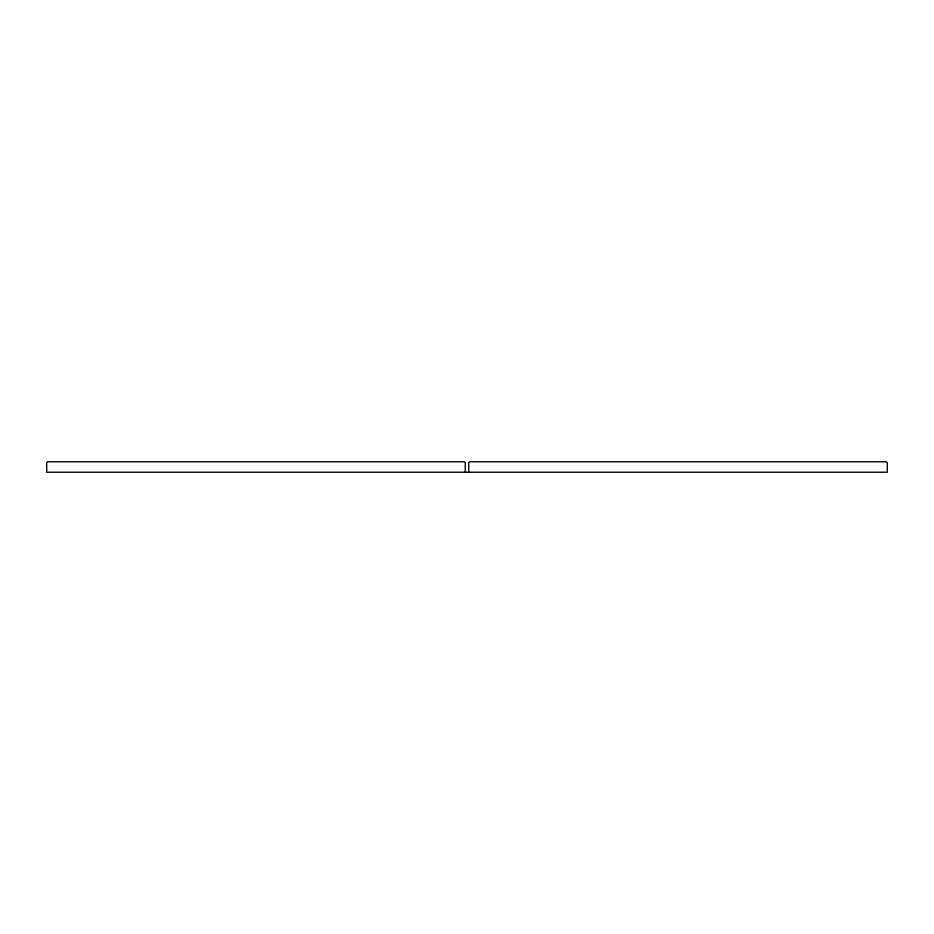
<?xml version="1.0" encoding="UTF-8"?>
<svg xmlns="http://www.w3.org/2000/svg" width="934" height="934" viewBox="0 0 934 934"><rect width="100%" height="100%" fill="white"/><g stroke="black" fill="none" stroke-linecap="round" stroke-linejoin="round"><path stroke-width="1.4" d="M468.74 472.23L468.775 462.493L469.79 461.77L886.249 461.77L887.3 462.809L887.3 472.23L46.7 472.23L46.7 462.809L47.751 461.77L464.21 461.77L465.225 462.493L465.26 472.23"/></g></svg>
